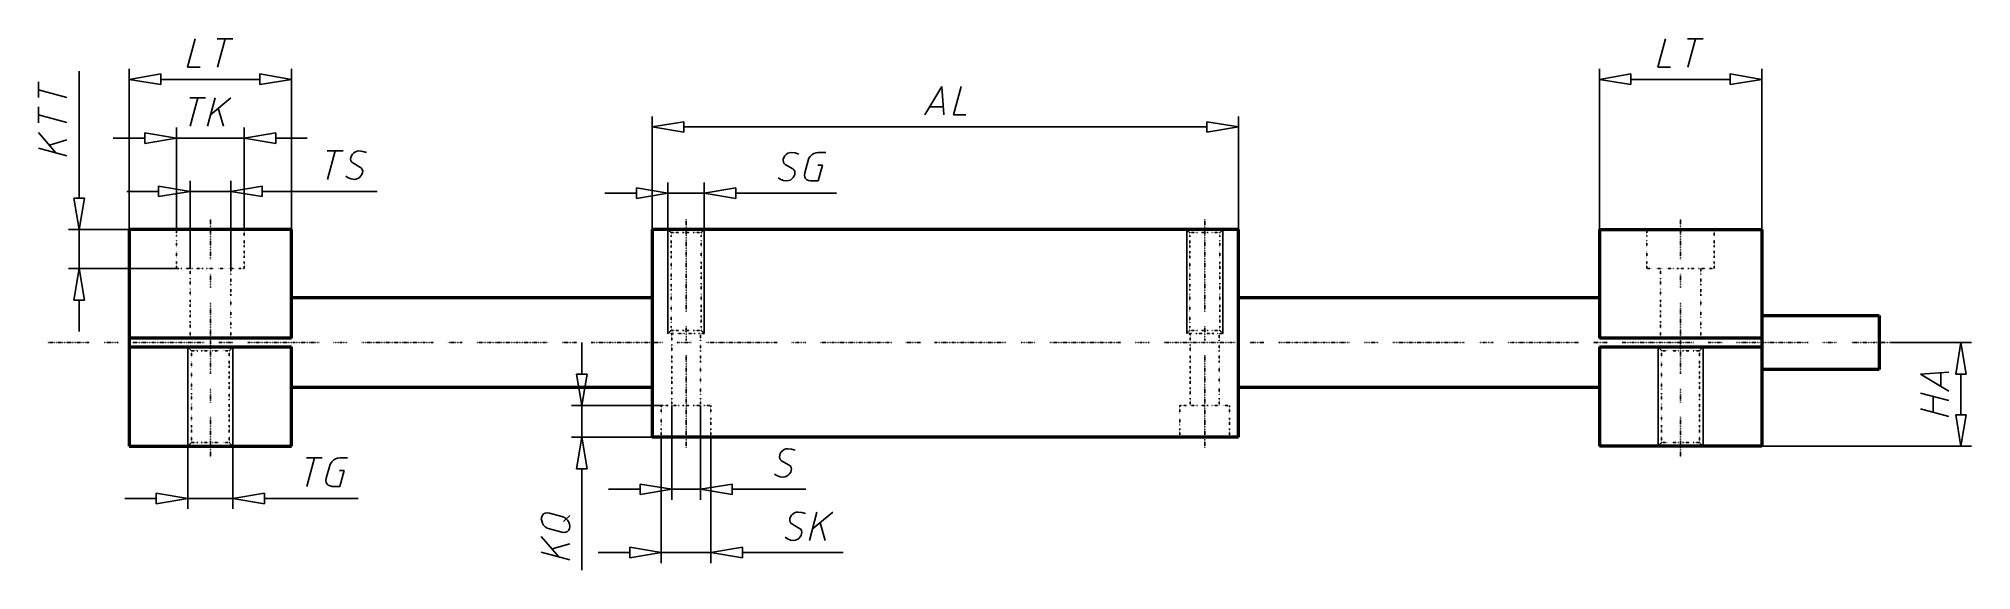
# Model space of a CAD drawing. Header units: millimetres. Extents: x -5371 to 5479, y -1620 to 1362.
import ezdxf

# ---------------------------------------------------------------- set-up
doc = ezdxf.new("R2010")
doc.units = ezdxf.units.MM
doc.linetypes.add('Center', pattern=[1.5, 0.45, -0.5, 0.05, -0.5])
doc.linetypes.add('Dashed', pattern=[2, 1, -1])
for name, color, linetype, lineweight in [('attrib', 7, 'Continuous', 35), ('center', 4, 'Center', 25), ('dimension', 7, 'Continuous', 25), ('hidden', 6, 'Dashed', 25), ('thread', 7, 'Continuous', 25), ('vis', 7, 'Continuous', 50)]:
    doc.layers.add(name, color=color, linetype=linetype, lineweight=lineweight)

msp = doc.modelspace()

# ---------------------------------------------------------------- linework, layer by layer
at = {"layer": 'center'}
for p, q in [((-4407, 126), (-4407, 352)), ((-1736, -171), (-1736, 349)), ((1175, -171), (1175, 349)), ((3846, 126), (3846, 352)), ((-4407, -35), (-4407, 45)), ((3846, -35), (3846, 45)), ((-4407, -518), (-4407, -116)), ((3846, -518), (3846, -116)), ((-1736, -331), (-1736, -251)), ((1175, -331), (1175, -251)), ((-5084, -342), (-5321, -342)), ((-4923, -342), (-5003, -342)), ((-4441, -342), (-4842, -342)), ((-4280, -342), (-4360, -342)), ((-3797, -342), (-4199, -342)), ((-3637, -342), (-3717, -342)), ((-3154, -342), (-3556, -342)), ((-2994, -342), (-3074, -342)), ((-2511, -342), (-2913, -342)), ((-2350, -342), (-2431, -342)), ((-1868, -342), (-2270, -342)), ((-1707, -342), (-1788, -342)), ((-1736, -932), (-1736, -412)), ((-1225, -342), (-1627, -342)), ((-1064, -342), (-1145, -342)), ((-582, -342), (-984, -342)), ((-421, -342), (-502, -342)), ((61, -342), (-341, -342)), ((222, -342), (142, -342)), ((704, -342), (302, -342)), ((865, -342), (785, -342)), ((1347, -342), (945, -342)), ((1175, -932), (1175, -412)), ((1508, -342), (1428, -342)), ((1990, -342), (1589, -342)), ((2151, -342), (2071, -342)), ((2634, -342), (2232, -342)), ((2794, -342), (2714, -342)), ((3277, -342), (2875, -342)), ((3437, -342), (3357, -342)), ((3920, -342), (3518, -342)), ((4081, -342), (4000, -342)), ((4563, -342), (4161, -342)), ((4724, -342), (4643, -342)), ((5042, -342), (4804, -342)), ((-4407, -678), (-4407, -598)), ((3846, -678), (3846, -598)), ((-4407, -985), (-4407, -759)), ((3846, -985), (3846, -759))]:
    msp.add_line(p, q, dxfattribs=at)
at = {"layer": 'dimension'}
for p, q in [((-4535, 1202), (-4492, 1362)), ((-4280, 1362), (-4368, 1362)), ((-4324, 1362), (-4367, 1202)), ((3719, 1202), (3762, 1362)), ((3974, 1362), (3886, 1362)), ((3930, 1362), (3887, 1202)), ((-4464, 1202), (-4535, 1202)), ((3790, 1202), (3719, 1202)), ((-5371, 1120), (-5371, 1032)), ((-5144, 1179), (-5144, 468)), ((-4863, 1193), (-4863, 291)), ((-4686, 1164), (-4863, 1134)), ((-4863, 1134), (-4686, 1105)), ((-4686, 1105), (-4686, 1164)), ((-4129, 1134), (-4686, 1134)), ((-3952, 1134), (-4129, 1164)), ((-4129, 1164), (-4129, 1105)), ((-4129, 1105), (-3952, 1134)), ((-3952, 1193), (-3952, 291)), ((-300, 1094), (-396, 934)), ((-289, 934), (-300, 1094)), ((-236, 934), (-193, 1094)), ((3391, 1193), (3391, 291)), ((3568, 1164), (3391, 1134)), ((3391, 1134), (3568, 1105)), ((3568, 1105), (3568, 1164)), ((4125, 1134), (3568, 1134)), ((4302, 1134), (4125, 1164)), ((4125, 1164), (4125, 1105)), ((4125, 1105), (4302, 1134)), ((4302, 1193), (4302, 291)), ((-5371, 1076), (-5212, 1033)), ((-5371, 979), (-5371, 890)), ((-4434, 1031), (-4523, 1031)), ((-4478, 1031), (-4521, 872)), ((-4381, 1031), (-4424, 872)), ((-4407, 934), (-4292, 1031)), ((-368, 979), (-293, 979)), ((-5371, 934), (-5212, 891)), ((-4334, 872), (-4363, 972)), ((-1926, 926), (-1926, 291)), ((-1749, 896), (-1926, 867)), ((-1749, 837), (-1749, 896)), ((-165, 934), (-236, 934)), ((1365, 867), (1188, 896)), ((1188, 896), (1188, 837)), ((1365, 926), (1365, 291)), ((-5274, 721), (-5371, 836)), ((-5212, 794), (-5311, 765)), ((-4952, 804), (-4775, 804)), ((-4775, 834), (-4597, 804)), ((-4775, 834), (-4775, 774)), ((-4775, 774), (-4597, 804)), ((-4597, 863), (-4597, 291)), ((-4597, 804), (-4218, 804)), ((-4218, 863), (-4218, 291)), ((-4040, 834), (-4218, 804)), ((-4218, 804), (-4040, 774)), ((-4040, 774), (-4040, 834)), ((-3863, 804), (-4040, 804)), ((-1926, 867), (-1749, 837)), ((1188, 867), (-1749, 867)), ((1188, 837), (1365, 867)), ((-5371, 747), (-5212, 704)), ((-3662, 733), (-3751, 733)), ((-3706, 733), (-3749, 573)), ((-3620, 686), (-3619, 696)), ((-3618, 678), (-3620, 686)), ((-3619, 696), (-3615, 705)), ((-3614, 671), (-3618, 678)), ((-3615, 705), (-3609, 714)), ((-3607, 665), (-3614, 671)), ((-3609, 714), (-3602, 722)), ((-3564, 640), (-3607, 665)), ((-3602, 722), (-3593, 728)), ((-3593, 728), (-3583, 731)), ((-3583, 731), (-3573, 733)), ((-3573, 733), (-3551, 730)), ((-3551, 730), (-3531, 724)), ((-1192, 678), (-1191, 687)), ((-1190, 669), (-1192, 678)), ((-1191, 687), (-1188, 696)), ((-1186, 662), (-1190, 669)), ((-1188, 696), (-1182, 705)), ((-1180, 656), (-1186, 662)), ((-1182, 705), (-1174, 713)), ((-1137, 632), (-1180, 656)), ((-1174, 713), (-1165, 719)), ((-1165, 719), (-1156, 722)), ((-1156, 722), (-1146, 724)), ((-1146, 724), (-1124, 721)), ((-1124, 721), (-1104, 715)), ((-1051, 679), (-1070, 609)), ((-1051, 679), (-1047, 691)), ((-1047, 691), (-1040, 702)), ((-1040, 702), (-1030, 711)), ((-1030, 711), (-1019, 718)), ((-1019, 718), (-1007, 722)), ((-1007, 722), (-995, 724)), ((-970, 653), (-996, 653)), ((-951, 724), (-995, 724)), ((-994, 564), (-970, 653)), ((-4521, 564), (-4521, 73)), ((-4293, 564), (-4293, 73)), ((-3633, 582), (-3647, 591)), ((-3616, 576), (-3633, 582)), ((-3598, 573), (-3616, 576)), ((-3589, 574), (-3598, 573)), ((-3579, 578), (-3589, 574)), ((-3570, 584), (-3579, 578)), ((-3562, 592), (-3570, 584)), ((-3564, 640), (-3558, 635)), ((-3557, 601), (-3562, 592)), ((-3558, 635), (-3554, 628)), ((-3553, 610), (-3557, 601)), ((-3554, 628), (-3552, 619)), ((-3552, 619), (-3553, 610)), ((-1838, 555), (-1838, 291)), ((-1635, 555), (-1635, 291)), ((-1205, 573), (-1219, 582)), ((-1189, 567), (-1205, 573)), ((-1171, 564), (-1189, 567)), ((-1161, 566), (-1171, 564)), ((-1151, 569), (-1161, 566)), ((-1142, 575), (-1151, 569)), ((-1135, 583), (-1142, 575)), ((-1137, 632), (-1131, 626)), ((-1129, 592), (-1135, 583)), ((-1131, 626), (-1126, 619)), ((-1126, 601), (-1129, 592)), ((-1126, 619), (-1125, 610)), ((-1125, 610), (-1126, 601)), ((-1072, 597), (-1070, 609)), ((-1070, 586), (-1072, 597)), ((-1066, 577), (-1070, 586)), ((-1059, 570), (-1066, 577)), ((-1049, 566), (-1059, 570)), ((-1038, 564), (-1049, 566)), ((-1038, 564), (-994, 564)), ((-5173, 468), (-5144, 291)), ((-5114, 468), (-5173, 468)), ((-5144, 291), (-5114, 468)), ((-4876, 505), (-4699, 505)), ((-4699, 535), (-4521, 505)), ((-4699, 535), (-4699, 476)), ((-4699, 476), (-4521, 505)), ((-4521, 505), (-4293, 505)), ((-4116, 535), (-4293, 505)), ((-4293, 505), (-4116, 476)), ((-4116, 476), (-4116, 535)), ((-3471, 505), (-4116, 505)), ((-2192, 496), (-2015, 496)), ((-2015, 525), (-1838, 496)), ((-2015, 525), (-2015, 466)), ((-2015, 466), (-1838, 496)), ((-1838, 496), (-1635, 496)), ((-1458, 525), (-1635, 496)), ((-1635, 496), (-1458, 466)), ((-1458, 466), (-1458, 525)), ((-892, 496), (-1458, 496)), ((-5203, 291), (-4863, 291)), ((-5144, 73), (-5144, 291)), ((-5203, 73), (-4597, 73)), ((-5173, -104), (-5144, 73)), ((-5114, -104), (-5144, 73)), ((-5173, -104), (-5114, -104)), ((-5144, -281), (-5144, -104)), ((-2321, -342), (-2321, -519)), ((5479, -342), (5042, -342)), ((5420, -342), (5391, -519)), ((5450, -519), (5420, -342)), ((-2351, -519), (-2321, -696)), ((-2292, -519), (-2351, -519)), ((-2292, -519), (-2321, -696)), ((5353, -509), (5193, -519)), ((5193, -519), (5353, -615)), ((5308, -588), (5308, -513)), ((5391, -519), (5450, -519)), ((5420, -519), (5420, -747)), ((5353, -668), (5193, -626)), ((5264, -645), (5264, -733)), ((-2380, -696), (-1876, -696)), ((-2321, -696), (-2321, -874)), ((-1817, -1224), (-1817, -696)), ((-1655, -1224), (-1655, -696)), ((5193, -714), (5353, -757)), ((5391, -747), (5420, -924)), ((5450, -747), (5391, -747)), ((5420, -924), (5450, -747)), ((-4534, -1276), (-4534, -924)), ((-4281, -1276), (-4281, -924)), ((-2380, -874), (-1926, -874)), ((-2321, -874), (-2351, -1051)), ((-2292, -1051), (-2321, -874)), ((-1876, -1579), (-1876, -874)), ((-1597, -1579), (-1597, -874)), ((-1212, -984), (-1211, -975)), ((-1211, -975), (-1208, -965)), ((-1208, -965), (-1202, -956)), ((-1202, -956), (-1195, -949)), ((-1195, -949), (-1186, -943)), ((-1186, -943), (-1176, -939)), ((-1176, -939), (-1166, -938)), ((-1166, -938), (-1144, -940)), ((-1144, -940), (-1124, -947)), ((5479, -924), (4302, -924)), ((-3779, -989), (-3867, -989)), ((-3823, -989), (-3866, -1149)), ((-3737, -1033), (-3756, -1104)), ((-3737, -1033), (-3733, -1022)), ((-3733, -1022), (-3726, -1011)), ((-3726, -1011), (-3716, -1002)), ((-3716, -1002), (-3705, -995)), ((-3705, -995), (-3693, -991)), ((-3693, -991), (-3681, -989)), ((-3656, -1060), (-3683, -1060)), ((-3637, -989), (-3681, -989)), ((-3680, -1149), (-3656, -1060)), ((-2351, -1051), (-2292, -1051)), ((-2321, -1620), (-2321, -1051)), ((-1226, -1089), (-1240, -1080)), ((-1211, -993), (-1212, -984)), ((-1206, -1000), (-1211, -993)), ((-1200, -1005), (-1206, -1000)), ((-1157, -1030), (-1200, -1005)), ((-1155, -1079), (-1163, -1087)), ((-1157, -1030), (-1151, -1035)), ((-1149, -1070), (-1155, -1079)), ((-1151, -1035), (-1147, -1043)), ((-1146, -1061), (-1149, -1070)), ((-1147, -1043), (-1145, -1051)), ((-1145, -1051), (-1146, -1061)), ((-4711, -1187), (-4534, -1217)), ((-4711, -1187), (-4711, -1247)), ((-4104, -1187), (-4281, -1217)), ((-4104, -1247), (-4104, -1187)), ((-3758, -1116), (-3756, -1104)), ((-3756, -1127), (-3758, -1116)), ((-3752, -1136), (-3756, -1127)), ((-3745, -1143), (-3752, -1136)), ((-3735, -1147), (-3745, -1143)), ((-3724, -1149), (-3735, -1147)), ((-3724, -1149), (-3680, -1149)), ((-2172, -1165), (-1995, -1165)), ((-1995, -1136), (-1817, -1165)), ((-1995, -1136), (-1995, -1195)), ((-1995, -1195), (-1817, -1165)), ((-1817, -1165), (-1655, -1165)), ((-1478, -1136), (-1655, -1165)), ((-1655, -1165), (-1478, -1195)), ((-1478, -1195), (-1478, -1136)), ((-1064, -1165), (-1478, -1165)), ((-1209, -1095), (-1226, -1089)), ((-1191, -1097), (-1209, -1095)), ((-1181, -1096), (-1191, -1097)), ((-1172, -1092), (-1181, -1096)), ((-1163, -1087), (-1172, -1092)), ((-4888, -1217), (-4711, -1217)), ((-4711, -1247), (-4534, -1217)), ((-4534, -1217), (-4281, -1217)), ((-4281, -1217), (-4104, -1247)), ((-3578, -1217), (-4104, -1217)), ((-2536, -1303), (-2527, -1299)), ((-2527, -1299), (-2516, -1297)), ((-2516, -1297), (-2504, -1299)), ((-2433, -1318), (-2504, -1299)), ((-1136, -1304), (-1127, -1298)), ((-1127, -1298), (-1118, -1294)), ((-1118, -1294), (-1108, -1293)), ((-1108, -1293), (-1086, -1295)), ((-1086, -1295), (-1066, -1302)), ((-1002, -1293), (-1044, -1452)), ((-1028, -1390), (-913, -1293)), ((-2549, -1331), (-2547, -1320)), ((-2547, -1343), (-2549, -1331)), ((-2547, -1320), (-2543, -1311)), ((-2543, -1355), (-2547, -1343)), ((-2543, -1311), (-2536, -1303)), ((-2536, -1366), (-2543, -1355)), ((-2527, -1376), (-2536, -1366)), ((-2516, -1383), (-2527, -1376)), ((-2504, -1387), (-2516, -1383)), ((-2504, -1387), (-2433, -1406)), ((-2433, -1318), (-2422, -1322)), ((-2422, -1408), (-2433, -1406)), ((-2389, -1312), (-2425, -1347)), ((-2422, -1322), (-2411, -1330)), ((-2411, -1406), (-2422, -1408)), ((-2411, -1330), (-2402, -1339)), ((-2402, -1402), (-2411, -1406)), ((-2402, -1339), (-2395, -1350)), ((-2395, -1395), (-2402, -1402)), ((-2395, -1350), (-2391, -1362)), ((-2391, -1385), (-2395, -1395)), ((-2391, -1362), (-2389, -1374)), ((-2389, -1374), (-2391, -1385)), ((-1154, -1339), (-1153, -1330)), ((-1152, -1348), (-1154, -1339)), ((-1153, -1330), (-1150, -1320)), ((-1148, -1355), (-1152, -1348)), ((-1150, -1320), (-1144, -1311)), ((-1142, -1360), (-1148, -1355)), ((-1144, -1311), (-1136, -1304)), ((-1099, -1385), (-1142, -1360)), ((-1099, -1385), (-1093, -1390)), ((-1093, -1390), (-1088, -1398)), ((-1088, -1398), (-1087, -1406)), ((-1087, -1406), (-1088, -1416)), ((-955, -1452), (-983, -1353)), ((-2451, -1544), (-2549, -1430)), ((-2549, -1518), (-2389, -1561)), ((-2389, -1471), (-2489, -1500)), ((-2053, -1491), (-1876, -1520)), ((-2053, -1491), (-2053, -1550)), ((-1420, -1491), (-1597, -1520)), ((-1420, -1550), (-1420, -1491)), ((-1167, -1444), (-1181, -1435)), ((-1151, -1450), (-1167, -1444)), ((-1133, -1452), (-1151, -1450)), ((-1123, -1451), (-1133, -1452)), ((-1113, -1447), (-1123, -1451)), ((-1104, -1441), (-1113, -1447)), ((-1097, -1434), (-1104, -1441)), ((-1091, -1425), (-1097, -1434)), ((-1088, -1416), (-1091, -1425)), ((-2230, -1520), (-2053, -1520)), ((-2053, -1550), (-1876, -1520)), ((-1876, -1520), (-1597, -1520)), ((-1597, -1520), (-1420, -1550)), ((-854, -1520), (-1420, -1520))]:
    msp.add_line(p, q, dxfattribs=at)
at = {"layer": 'hidden'}
for p, q in [((-4597, 253), (-4597, 291)), ((-4597, 192), (-4597, 232)), ((-4218, 291), (-4218, 253)), ((-4218, 232), (-4218, 192)), ((-1820, 274), (-1838, 291)), ((-1820, 251), (-1820, 274)), ((-1820, 274), (-1776, 274)), ((-1820, 191), (-1820, 231)), ((-1756, 274), (-1716, 274)), ((-1696, 274), (-1652, 274)), ((-1635, 291), (-1652, 274)), ((-1652, 274), (-1652, 251)), ((-1652, 231), (-1652, 191)), ((1091, 274), (1074, 291)), ((1091, 251), (1091, 274)), ((1091, 274), (1135, 274)), ((1091, 191), (1091, 231)), ((1155, 274), (1195, 274)), ((1216, 274), (1260, 274)), ((1277, 291), (1260, 274)), ((1260, 274), (1260, 251)), ((1260, 231), (1260, 191)), ((3657, 253), (3657, 291)), ((3657, 192), (3657, 232)), ((4036, 291), (4036, 253)), ((4036, 232), (4036, 192)), ((-4597, 132), (-4597, 172)), ((-4597, 73), (-4597, 112)), ((-4218, 172), (-4218, 132)), ((-4218, 112), (-4218, 73)), ((-1820, 131), (-1820, 171)), ((-1820, 70), (-1820, 110)), ((-1652, 171), (-1652, 131)), ((-1652, 110), (-1652, 70)), ((1091, 131), (1091, 171)), ((1091, 70), (1091, 110)), ((1260, 171), (1260, 131)), ((1260, 110), (1260, 70)), ((3657, 132), (3657, 172)), ((3657, 73), (3657, 112)), ((4036, 172), (4036, 132)), ((4036, 112), (4036, 73)), ((-4568, 73), (-4597, 73)), ((-4508, 73), (-4548, 73)), ((-4521, 39), (-4521, 73)), ((-4521, -21), (-4521, 19)), ((-4448, 73), (-4488, 73)), ((-4387, 73), (-4428, 73)), ((-4327, 73), (-4367, 73)), ((-4267, 73), (-4307, 73)), ((-4293, 73), (-4293, 39)), ((-4293, 19), (-4293, -21)), ((-4218, 73), (-4247, 73)), ((-1820, 10), (-1820, 50)), ((-1652, 50), (-1652, 10)), ((1091, 10), (1091, 50)), ((1260, 50), (1260, 10)), ((3686, 73), (3657, 73)), ((3746, 73), (3706, 73)), ((3733, 39), (3733, 73)), ((3733, -21), (3733, 19)), ((3806, 73), (3766, 73)), ((3867, 73), (3826, 73)), ((3927, 73), (3887, 73)), ((3987, 73), (3947, 73)), ((3960, 73), (3960, 39)), ((3960, 19), (3960, -21)), ((4036, 73), (4007, 73)), ((-4521, -81), (-4521, -41)), ((-4521, -142), (-4521, -102)), ((-4293, -41), (-4293, -81)), ((-4293, -102), (-4293, -142)), ((-1820, -50), (-1820, -10)), ((-1820, -111), (-1820, -70)), ((-1652, -10), (-1652, -50)), ((-1652, -70), (-1652, -111)), ((1091, -50), (1091, -10)), ((1091, -111), (1091, -70)), ((1260, -10), (1260, -50)), ((1260, -70), (1260, -111)), ((3733, -81), (3733, -41)), ((3733, -142), (3733, -102)), ((3960, -41), (3960, -81)), ((3960, -102), (3960, -142)), ((-4521, -202), (-4521, -162)), ((-4293, -162), (-4293, -202)), ((-1820, -171), (-1820, -131)), ((-1820, -231), (-1820, -191)), ((-1652, -131), (-1652, -171)), ((-1652, -191), (-1652, -231)), ((1091, -171), (1091, -131)), ((1091, -231), (1091, -191)), ((1260, -131), (1260, -171)), ((1260, -191), (1260, -231)), ((3733, -202), (3733, -162)), ((3960, -162), (3960, -202)), ((-4521, -262), (-4521, -222)), ((-4521, -317), (-4521, -282)), ((-4293, -222), (-4293, -262)), ((-4293, -282), (-4293, -317)), ((-1838, -291), (-1820, -274)), ((-1807, -291), (-1838, -291)), ((-1820, -274), (-1820, -251)), ((-1820, -274), (-1776, -274)), ((-1817, -333), (-1817, -291)), ((-1746, -291), (-1787, -291)), ((-1756, -274), (-1716, -274)), ((-1686, -291), (-1726, -291)), ((-1696, -274), (-1652, -274)), ((-1635, -291), (-1666, -291)), ((-1655, -291), (-1655, -333)), ((-1652, -251), (-1652, -274)), ((-1652, -274), (-1635, -291)), ((1074, -291), (1091, -274)), ((1105, -291), (1074, -291)), ((1091, -274), (1091, -251)), ((1091, -274), (1135, -274)), ((1094, -333), (1094, -291)), ((1165, -291), (1125, -291)), ((1155, -274), (1195, -274)), ((1226, -291), (1185, -291)), ((1216, -274), (1260, -274)), ((1277, -291), (1246, -291)), ((1256, -291), (1256, -333)), ((1260, -251), (1260, -274)), ((1260, -274), (1277, -291)), ((3733, -262), (3733, -222)), ((3733, -317), (3733, -282)), ((3960, -222), (3960, -262)), ((3960, -282), (3960, -317)), ((-4513, -388), (-4534, -367)), ((-4513, -425), (-4513, -388)), ((-4478, -388), (-4513, -388)), ((-4417, -388), (-4458, -388)), ((-4357, -388), (-4397, -388)), ((-4301, -388), (-4337, -388)), ((-4281, -367), (-4301, -388)), ((-4301, -388), (-4301, -425)), ((-1817, -393), (-1817, -353)), ((-1817, -454), (-1817, -413)), ((-1655, -353), (-1655, -393)), ((-1655, -413), (-1655, -454)), ((1094, -393), (1094, -353)), ((1094, -454), (1094, -413)), ((1256, -353), (1256, -393)), ((1256, -413), (1256, -454)), ((3740, -388), (3720, -367)), ((3740, -425), (3740, -388)), ((3776, -388), (3740, -388)), ((3836, -388), (3796, -388)), ((3897, -388), (3857, -388)), ((3953, -388), (3917, -388)), ((3973, -367), (3953, -388)), ((3953, -388), (3953, -425)), ((-4513, -485), (-4513, -445)), ((-4513, -545), (-4513, -505)), ((-4301, -445), (-4301, -485)), ((-4301, -505), (-4301, -545)), ((-1817, -514), (-1817, -474)), ((-1817, -574), (-1817, -534)), ((-1655, -474), (-1655, -514)), ((-1655, -534), (-1655, -574)), ((1094, -514), (1094, -474)), ((1094, -574), (1094, -534)), ((1256, -474), (1256, -514)), ((1256, -534), (1256, -574)), ((3740, -485), (3740, -445)), ((3740, -545), (3740, -505)), ((3953, -445), (3953, -485)), ((3953, -505), (3953, -545)), ((-4513, -605), (-4513, -565)), ((-4513, -666), (-4513, -626)), ((-4301, -565), (-4301, -605)), ((-4301, -626), (-4301, -666)), ((-1817, -634), (-1817, -594)), ((-1655, -594), (-1655, -634)), ((1094, -634), (1094, -594)), ((1256, -594), (1256, -634)), ((3740, -605), (3740, -565)), ((3740, -666), (3740, -626)), ((3953, -565), (3953, -605)), ((3953, -626), (3953, -666)), ((-4513, -726), (-4513, -686)), ((-4513, -786), (-4513, -746)), ((-4301, -686), (-4301, -726)), ((-4301, -746), (-4301, -786)), ((-1876, -745), (-1876, -696)), ((-1876, -696), (-1837, -696)), ((-1817, -696), (-1817, -655)), ((-1817, -696), (-1776, -696)), ((-1756, -696), (-1716, -696)), ((-1696, -696), (-1656, -696)), ((-1655, -655), (-1655, -696)), ((-1636, -696), (-1597, -696)), ((-1597, -696), (-1597, -745)), ((1036, -745), (1036, -696)), ((1036, -696), (1075, -696)), ((1094, -696), (1094, -655)), ((1095, -696), (1135, -696)), ((1155, -696), (1195, -696)), ((1216, -696), (1256, -696)), ((1256, -655), (1256, -696)), ((1276, -696), (1315, -696)), ((1315, -696), (1315, -745)), ((3740, -726), (3740, -686)), ((3740, -786), (3740, -746)), ((3953, -686), (3953, -726)), ((3953, -746), (3953, -786)), ((-4513, -847), (-4513, -806)), ((-4513, -904), (-4513, -867)), ((-4301, -806), (-4301, -847)), ((-4301, -867), (-4301, -904)), ((-1876, -805), (-1876, -765)), ((-1876, -874), (-1876, -825)), ((-1597, -765), (-1597, -805)), ((-1597, -825), (-1597, -874)), ((1036, -805), (1036, -765)), ((1036, -874), (1036, -825)), ((1315, -765), (1315, -805)), ((1315, -825), (1315, -874)), ((3740, -847), (3740, -806)), ((3740, -904), (3740, -867)), ((3953, -806), (3953, -847)), ((3953, -867), (3953, -904)), ((-4534, -924), (-4513, -904)), ((-4478, -904), (-4513, -904)), ((-4417, -904), (-4458, -904)), ((-4357, -904), (-4397, -904)), ((-4301, -904), (-4337, -904)), ((-4301, -904), (-4281, -924)), ((3720, -924), (3740, -904)), ((3776, -904), (3740, -904)), ((3836, -904), (3796, -904)), ((3897, -904), (3857, -904)), ((3953, -904), (3917, -904)), ((3953, -904), (3973, -924))]:
    msp.add_line(p, q, dxfattribs=at)
at = {"layer": 'thread'}
for p, q in [((-1838, 291), (-1838, -291)), ((-1635, 291), (-1635, -291)), ((1074, 291), (1074, -291)), ((1277, 291), (1277, -291)), ((-4534, -367), (-4534, -924)), ((-4281, -367), (-4281, -924)), ((3720, -367), (3720, -924)), ((3973, -367), (3973, -924))]:
    msp.add_line(p, q, dxfattribs=at)
at = {"layer": 'vis'}
for p, q in [((-3952, 291), (-4863, 291)), ((-4863, 291), (-4863, -924)), ((-3952, -317), (-3952, 291)), ((1365, 291), (-1926, 291)), ((-1926, 291), (-1926, -874)), ((1365, -874), (1365, 291)), ((3391, 291), (4302, 291)), ((3391, 291), (3391, -317)), ((4302, 291), (4302, -924)), ((-3952, -89), (-1926, -89)), ((1365, -89), (3391, -89)), ((4302, -190), (4961, -190)), ((4961, -190), (4961, -494)), ((-3952, -317), (-4863, -317)), ((-4863, -317), (-4863, -367)), ((4302, -317), (3391, -317)), ((4302, -317), (4302, -367)), ((-4863, -367), (-3952, -367)), ((-3952, -924), (-3952, -367)), ((3391, -367), (4302, -367)), ((3391, -367), (3391, -924)), ((4961, -494), (4302, -494)), ((-1926, -595), (-3952, -595)), ((3391, -595), (1365, -595)), ((-4863, -924), (-3952, -924)), ((1365, -874), (-1926, -874)), ((4302, -924), (3391, -924))]:
    msp.add_line(p, q, dxfattribs=at)

# ---------------------------------------------------------------- texts
at = {"layer": 'attrib', "flags": 8}
msp.add_attdef('COMPANY', (5047, 352), '', height=0.5, dxfattribs=at)

doc.saveas('drawing.dxf')
